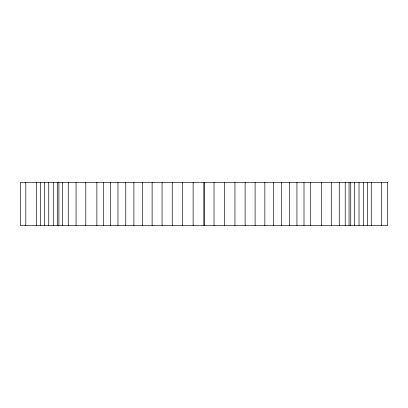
<?xml version="1.0" encoding="UTF-8"?>
<svg xmlns="http://www.w3.org/2000/svg" width="408" height="408" viewBox="0 0 408 408"><rect width="100%" height="100%" fill="white"/><g stroke="black" fill="none" stroke-linecap="round" stroke-linejoin="round"><path stroke-width="0.61" d="M381.409 182.417L381.409 225.583M371.26 182.417L371.26 225.583M367.455 182.417L367.455 225.583M363.37 182.417L363.37 225.583M359.03 182.417L359.03 225.583M354.46 182.417L354.46 225.583M350.727 182.417L350.727 225.583M349.054 182.417L349.054 225.583M345.214 182.417L345.214 225.583M339.267 182.417L339.267 225.583M331.286 182.417L331.286 225.583M321.336 182.417L321.336 225.583M310.712 182.417L310.712 225.583M304.011 182.417L304.011 225.583M296.932 182.417L296.932 225.583M289.476 182.417L289.476 225.583M281.663 182.417L281.663 225.583M273.498 182.417L273.498 225.583M264.848 182.417L264.848 225.583M255.097 182.417L255.097 225.583M245.126 182.417L245.126 225.583M234.947 182.417L234.947 225.583M224.573 182.417L224.573 225.583M214.032 182.417L214.032 225.583M204.398 182.417L204.398 225.583M203.811 182.417L203.811 225.583M193.122 182.417L193.122 225.583M182.59 182.417L182.59 225.583M172.237 182.417L172.237 225.583M162.078 182.417L162.078 225.583M152.128 182.417L152.128 225.583M142.402 182.417L142.402 225.583M133.885 182.417L133.885 225.583M125.761 182.417L125.761 225.583M117.978 182.417L117.978 225.583M110.563 182.417L110.563 225.583M103.515 182.417L103.515 225.583M96.854 182.417L96.854 225.583M85.797 182.417L85.797 225.583M76.041 182.417L76.041 225.583M68.258 182.417L68.258 225.583M62.516 182.417L62.516 225.583M58.885 182.417L58.885 225.583M57.436 182.417L57.497 225.583M53.285 182.417L53.285 225.583M48.736 182.417L48.736 225.583M44.421 182.417L44.421 225.583M40.361 182.417L40.361 225.583M36.587 182.417L36.587 225.583M25.806 182.417L25.806 225.583M387.6 182.417L20.4 182.417L20.4 225.583L387.6 225.583L387.6 182.417"/></g></svg>
